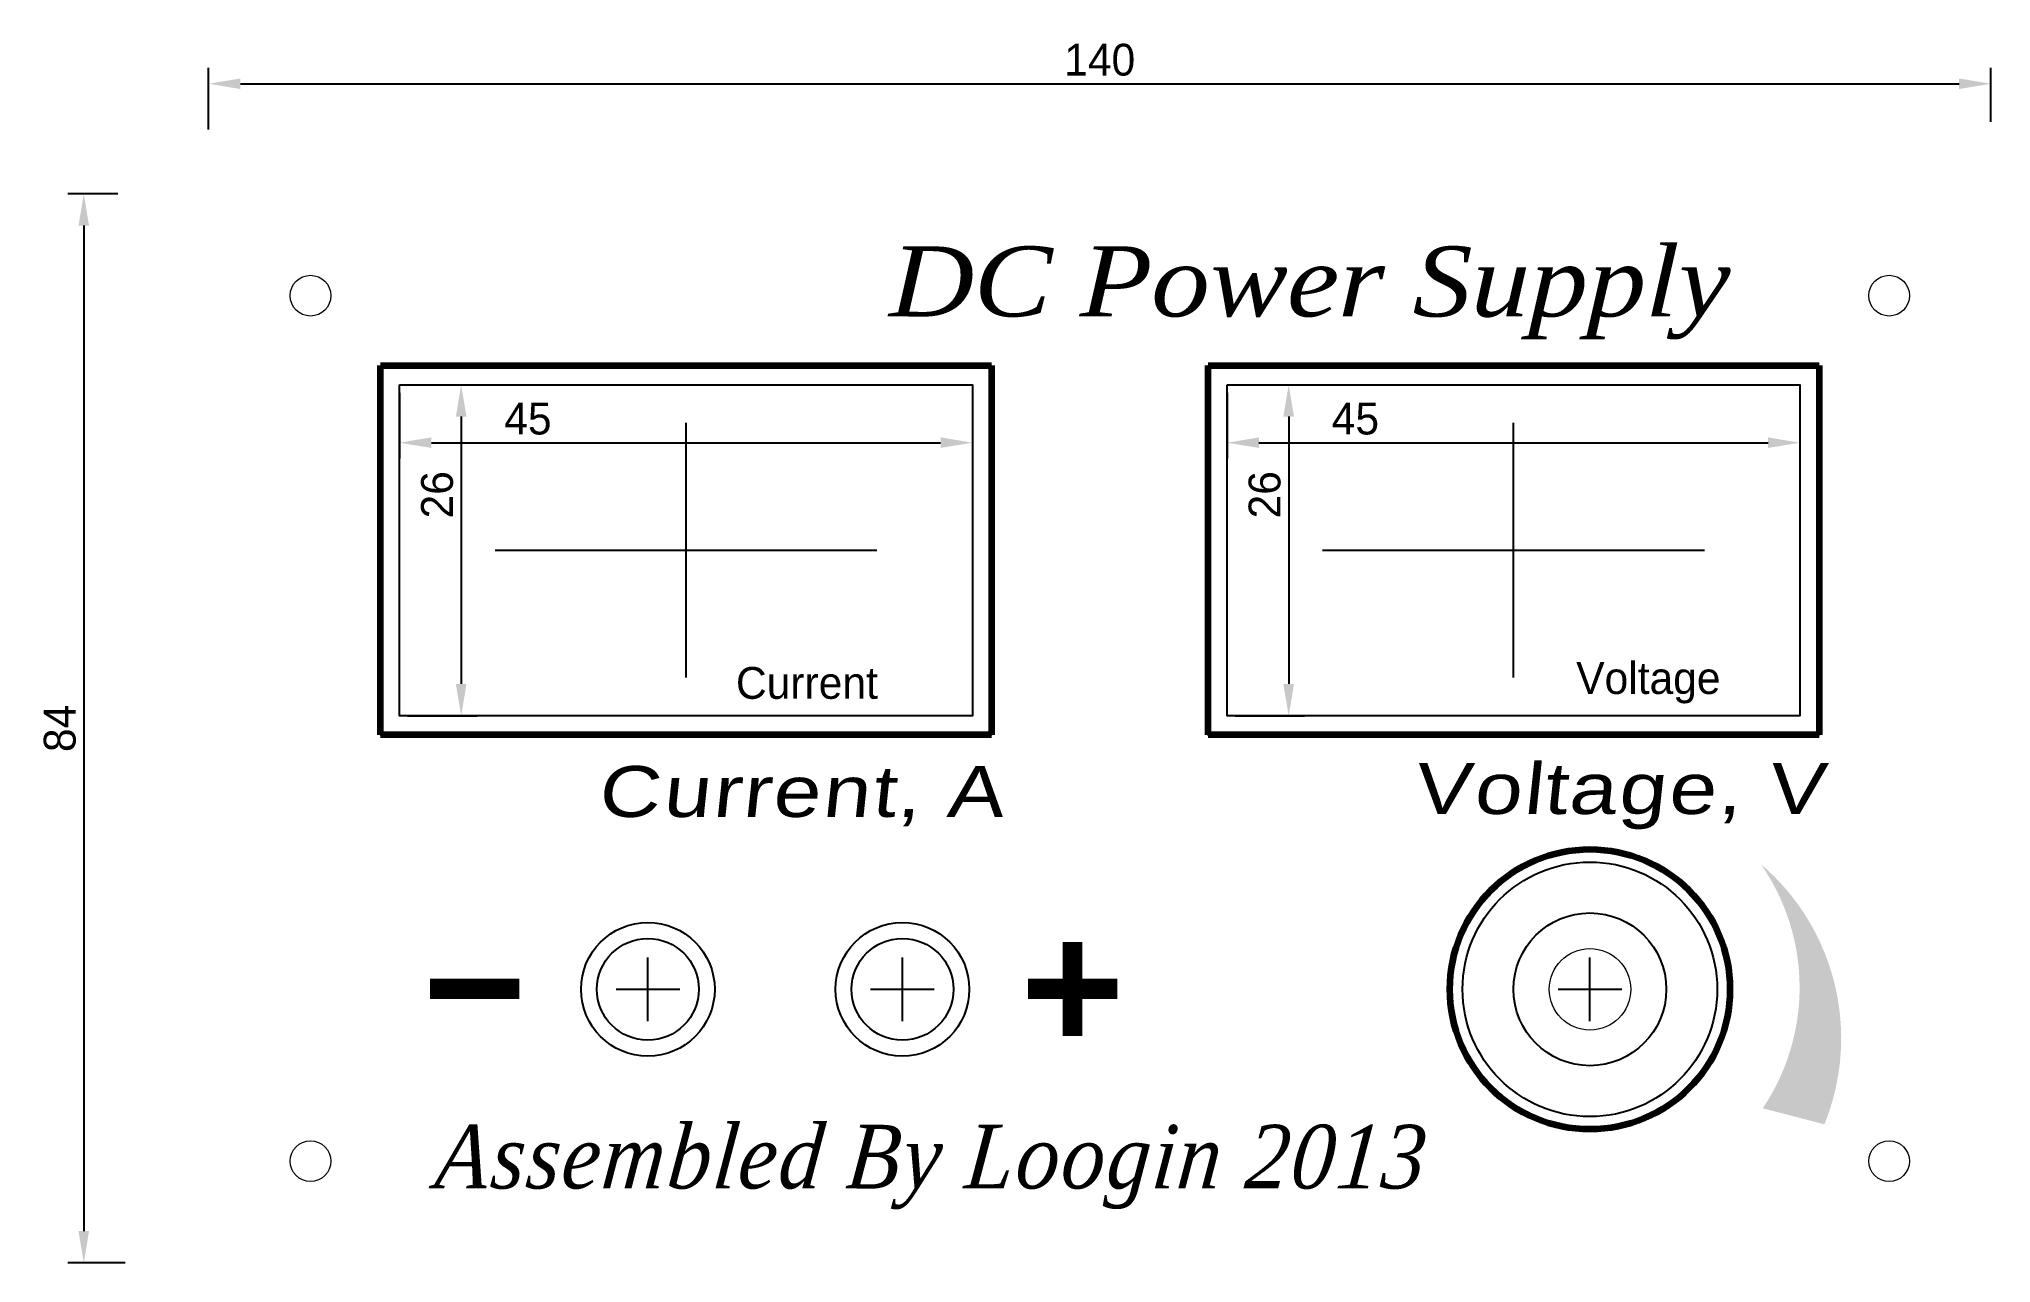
# Paper-space layout 'Layout1' of a CAD drawing. Header units: millimetres. Extents: x 19 to 172, y 158 to 254.
import ezdxf

# ---------------------------------------------------------------- set-up
doc = ezdxf.new("R2010")
doc.units = ezdxf.units.MM
doc.dimstyles.new('ISO-25', dxfattribs={"dimtxt": 2.5, "dimasz": 2.5, "dimexe": 1.25, "dimexo": 0.625, "dimtad": 1, "dimtxsty": 'Standard', "dimcen": 2.5, "dimadec": 0, "dimazin": 0, "dimtfac": 1, "dimtmove": 0, "dimatfit": 3, "dimfxl": 0, "dimarcsym": 0})

# ---------------------------------------------------------------- blocks, each defined once
blk = doc.blocks.new('klemme')
for p, q in [((0, -2.5), (0, 2.5)), ((-2.5, 0), (2.5, 0))]:
    blk.add_line(p, q)
for radius in [5.25, 4]:
    blk.add_circle((0, 0), radius)
blk = doc.blocks.new('*D7')
at = {"color": 0, "lineweight": -2}
for p, q in [((32.17, 247.37), (32.17, 252.23)), ((172.17, 247.99), (172.17, 252.23)), ((34.67, 250.98), (169.67, 250.98))]:
    blk.add_line(p, q, dxfattribs=at)
at = {"color": 0, "lineweight": 20}
for points in [[(34.67, 251.39), (34.67, 250.56), (32.17, 250.98)], [(169.67, 251.39), (169.67, 250.56), (172.17, 250.98)]]:
    blk.add_solid(points, dxfattribs=at)
at = {"layer": 'Defpoints', "color": 0, "lineweight": 20}
for p in [(172.17, 250.98), (172.17, 247.37), (32.17, 246.74)]:
    blk.add_point(p, dxfattribs=at)
at = {"color": 0, "insert": (102.17, 252.85), "char_height": 2.5, "attachment_point": 5}
blk.add_mtext('140', dxfattribs=at)
blk = doc.blocks.new('*D8')
at = {"color": 0, "lineweight": -2}
for p, q in [((25.03, 242.33), (21.12, 242.33)), ((22.37, 239.83), (22.37, 160.83)), ((25.61, 158.33), (21.12, 158.33))]:
    blk.add_line(p, q, dxfattribs=at)
at = {"color": 0, "lineweight": 20}
for points in [[(21.95, 239.83), (22.78, 239.83), (22.37, 242.33)], [(21.95, 160.83), (22.78, 160.83), (22.37, 158.33)]]:
    blk.add_solid(points, dxfattribs=at)
at = {"layer": 'Defpoints', "color": 0, "lineweight": 20}
for p in [(25.65, 242.33), (22.37, 158.33), (26.23, 158.33)]:
    blk.add_point(p, dxfattribs=at)
at = {"color": 0, "insert": (20.49, 200.33), "char_height": 2.5, "attachment_point": 5, "rotation": 90}
blk.add_mtext('84', dxfattribs=at)
blk = doc.blocks.new('meter')
for p, q in [((63.73, 177.04), (63.73, 197.04)), ((48.73, 187.04), (78.73, 187.04))]:
    blk.add_line(p, q)
for points in [[(39.73, 201.54), (87.73, 201.54), (87.73, 172.54), (39.73, 172.54)], [(41.23, 200.04), (86.23, 200.04), (86.23, 174.04), (41.23, 174.04)]]:
    blk.add_lwpolyline(points, close=True)
blk = doc.blocks.new('*D9')
at = {"color": 0, "lineweight": -2}
for p, q in [((41.23, 199.42), (41.23, 194.24)), ((86.23, 199.42), (86.23, 194.24)), ((43.73, 195.49), (83.73, 195.49))]:
    blk.add_line(p, q, dxfattribs=at)
at = {"color": 0}
for points in [[(43.73, 195.91), (43.73, 195.08), (41.23, 195.49)], [(83.73, 195.91), (83.73, 195.08), (86.23, 195.49)]]:
    blk.add_solid(points, dxfattribs=at)
at = {"layer": 'Defpoints', "color": 0}
for p in [(41.23, 200.04), (86.23, 200.04), (86.23, 195.49)]:
    blk.add_point(p, dxfattribs=at)
at = {"color": 0, "insert": (51.31, 197.37), "char_height": 2.5, "attachment_point": 5}
blk.add_mtext('45', dxfattribs=at)
blk = doc.blocks.new('*D10')
at = {"color": 0, "lineweight": -2}
for p, q in [((41.86, 200.04), (47.32, 200.04)), ((46.07, 197.54), (46.07, 176.54)), ((41.86, 174.04), (47.32, 174.04))]:
    blk.add_line(p, q, dxfattribs=at)
at = {"color": 0}
for points in [[(45.65, 197.54), (46.49, 197.54), (46.07, 200.04)], [(45.65, 176.54), (46.49, 176.54), (46.07, 174.04)]]:
    blk.add_solid(points, dxfattribs=at)
at = {"layer": 'Defpoints', "color": 0}
for p in [(41.23, 200.04), (41.23, 174.04), (46.07, 174.04)]:
    blk.add_point(p, dxfattribs=at)
at = {"color": 0, "insert": (44.19, 191.4), "char_height": 2.5, "attachment_point": 5, "rotation": 90}
blk.add_mtext('26', dxfattribs=at)
blk = doc.blocks.new('reg')
for p, q in [((121.67, 169.33), (121.67, 174.33)), ((119.17, 171.83), (124.17, 171.83))]:
    blk.add_line(p, q)
for radius in [10, 6]:
    blk.add_circle((121.67, 171.83), radius)
blk = doc.blocks.new('meter1')
blk.add_blockref('meter', (0, 0))
dim = blk.add_linear_dim(base=(86.233, 195.495), p1=(41.233, 200.045), p2=(86.233, 200.045), dimstyle='ISO-25')
dim.commit()
dim.dimension.update_dxf_attribs({"geometry": '*D9', "text_midpoint": (51.311, 195.495), "dimtype": 128})
dim = blk.add_linear_dim(base=(46.069, 174.045), p1=(41.233, 200.045), p2=(41.233, 174.045), angle=90, dimstyle='ISO-25')
dim.commit()
dim.dimension.update_dxf_attribs({"geometry": '*D10', "text_midpoint": (46.069, 191.403), "dimtype": 128})

psp = doc.layouts.get("Layout1")

# ---------------------------------------------------------------- hatches: boundary and pattern name
at = {"lineweight": 20}
h = psp.add_hatch(color=256, dxfattribs=at)
h.set_gradient(color2=(138, 138, 138), rotation=90, tint=1, name='CYLINDER')
h.paths.add_polyline_path([(154.102, 189.664, -0.3094497), (154.248, 170.484), (159.092, 169.221, 0.3226936)])

# ---------------------------------------------------------------- linework, layer by layer
at = {"lineweight": 200}
for p, q in [((45.674, 199.829), (45.674, 228.829)), ((45.674, 228.829), (93.674, 228.829)), ((93.674, 228.829), (93.674, 199.829)), ((110.674, 199.829), (110.674, 228.829)), ((110.674, 228.829), (158.674, 228.829)), ((158.674, 228.829), (158.674, 199.829)), ((93.674, 199.829), (45.674, 199.829)), ((158.674, 199.829), (110.674, 199.829))]:
    psp.add_line(p, q, dxfattribs=at)
at = {"lineweight": 20}
for centre, radius in [((40.174, 234.329), 1.6), ((164.174, 234.329), 1.6), ((140.674, 179.829), 3.2), ((164.174, 166.329), 1.6)]:
    psp.add_circle(centre, radius, dxfattribs=at)

# ---------------------------------------------------------------- block references
for name, p in [('meter1', (5.941, 27.284)), ('meter1', (70.941, 27.284)), ('klemme', (66.674, 179.829)), ('klemme', (86.674, 179.829))]:
    psp.add_blockref(name, p)

# ---------------------------------------------------------------- texts
at = {"color": 0, "lineweight": 100, "insert": (118.598, 234.541), "char_height": 5.5, "width": 112.1734, "attachment_point": 5}
psp.add_mtext('{\\fDutch801 XBd BT|b0|i1|c0|p18;\\Q2;\\W1.1;DC Power Supply}', dxfattribs=at)
at = {"char_height": 2.5, "attachment_point": 1}
for s, insert, width in [('Voltage', (139.594, 205.534), 16.33788), ('Current', (73.594, 205.153), 17.0418)]:
    psp.add_mtext(s, dxfattribs=dict(at, insert=insert, width=width))
at = {"color": 0, "lineweight": 20, "char_height": 4, "width": 43.12231, "attachment_point": 5}
for s, insert in [('{\\fSansSerif|b0|i0|c2|p2;\\Q6;\\W1.2;\\T1.05;Voltage, V}', (143.044, 195)), ('{\\fSansSerif|b0|i0|c2|p2;\\Q6;\\W1.2;\\T1.05;Current, A}', (78.755, 195))]:
    psp.add_mtext(s, dxfattribs=dict(at, insert=insert))
at = {"lineweight": 200, "insert": (76.556, 175.031), "char_height": 10, "width": 66.06365, "attachment_point": 8}
psp.add_mtext('{\\fArial|b1|i0|c204|p0;−\\fArial|b1|i0|c0|p34;          +}', dxfattribs=at)
at = {"color": 0, "lineweight": 20, "insert": (88.775, 165.859), "char_height": 5, "width": 96.29964, "attachment_point": 5, "bg_fill": 2}
psp.add_mtext('{\\fDutch801 XBd BT|b0|i1|c0|p18;\\Q6;\\W0.9;\\T1.05;Assembled By Loogin 2013}', dxfattribs=at)

# ---------------------------------------------------------------- dimensions: what is measured, and where the dimension line sits
dim = psp.add_linear_dim(base=(172.174, 250.975), p1=(32.174, 246.741), p2=(172.174, 247.366), dimstyle='ISO-25')
dim.commit()
dim.dimension.update_dxf_attribs({"geometry": '*D7', "text_midpoint": (102.174, 252.85)})
dim = psp.add_linear_dim(base=(22.368, 158.329), p1=(25.654, 242.329), p2=(26.23, 158.329), angle=90, dimstyle='ISO-25')
dim.commit()
dim.dimension.update_dxf_attribs({"geometry": '*D8', "text_midpoint": (20.493, 200.329)})

# ---------------------------------------------------------------- next in the draw order: linework, layer by layer
at = {"lineweight": 200}
psp.add_circle((140.674, 179.829), 11, dxfattribs=at)
at = {"lineweight": 20}
psp.add_circle((40.174, 166.329), 1.6, dxfattribs=at)

# ---------------------------------------------------------------- next in the draw order: block references
psp.add_blockref('reg', (19, 8))

doc.saveas('drawing.dxf')
